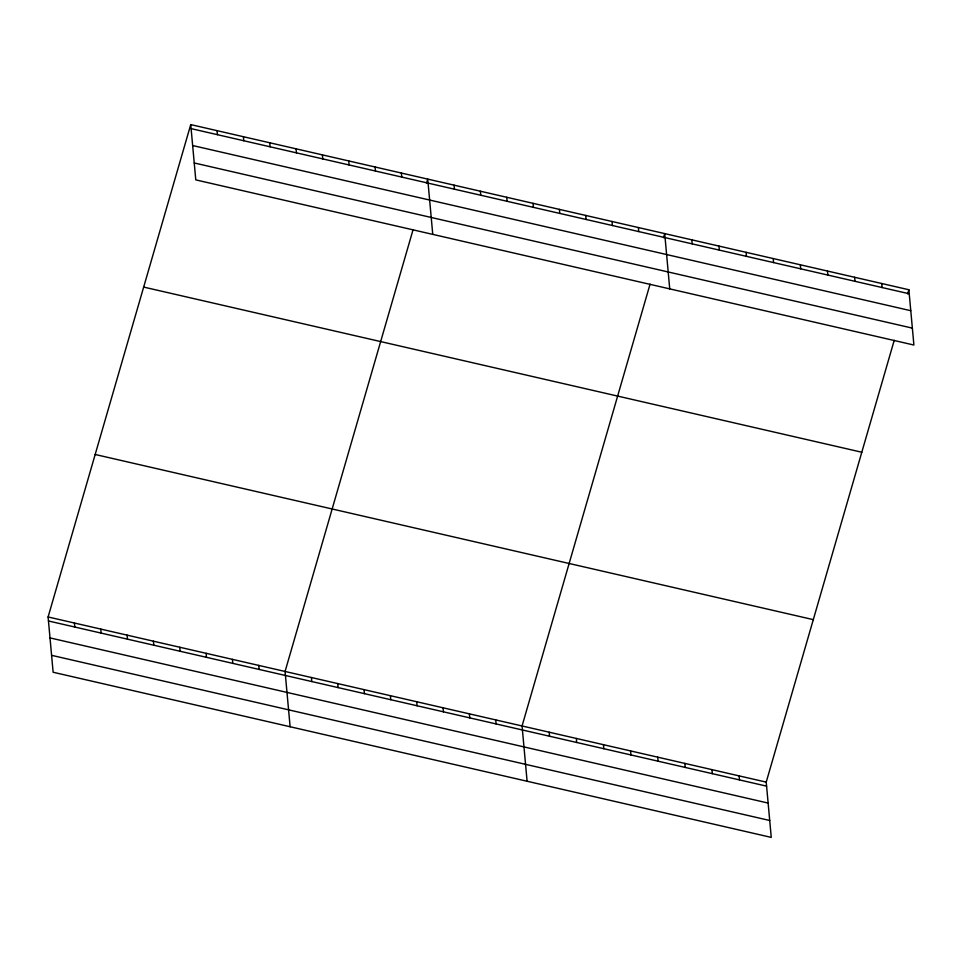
<?xml version="1.0" encoding="UTF-8"?>
<svg xmlns="http://www.w3.org/2000/svg" width="962" height="962" viewBox="0 0 962 962"><rect width="100%" height="100%" fill="white"/><g stroke="black" fill="none" stroke-linecap="round" stroke-linejoin="round"><path stroke-width="1.44" d="M894.239 340.283L766.221 782.118L771.259 837.397L53.126 672.246L48.1 616.967L190.741 124.603L908.874 289.754L913.9 345.033L195.779 179.882L190.741 124.603M413.095 229.617L285.077 671.464L290.115 726.743M426.539 183.201L427.729 179.1L432.756 234.379M650.072 284.127L522.065 725.961L527.092 781.24M663.515 237.698L664.706 233.61L669.732 288.889M907.683 293.855L908.874 289.754M191.113 128.631L909.234 293.783M192.653 145.539L910.773 310.702M194.24 162.963L912.361 328.126M143.675 287.085L861.796 452.236M95.178 454.485L813.299 619.636M48.1 616.967L766.221 782.118M48.461 620.983L766.594 786.146M50 637.902L768.133 803.066M51.587 655.326L769.72 820.49M881.745 283.525L882.106 287.542M854.617 277.284L854.977 281.313M827.476 271.043L827.849 275.072M800.348 264.803L800.721 268.831M773.22 258.562L773.592 262.59M746.091 252.321L746.464 256.349M718.963 246.08L719.336 250.108M691.834 239.851L692.207 243.867M739.093 775.877L739.465 779.905M711.964 769.636L712.337 773.664M638.371 227.549L638.744 231.577M684.836 763.407L685.209 767.423M612.048 221.5L612.409 225.517M657.707 757.166L658.08 761.195M585.714 215.44L586.074 219.468M630.579 750.925L630.952 754.954M559.379 209.379L559.752 213.408M603.451 744.684L603.811 748.713M533.044 203.331L533.417 207.359M576.322 738.443L576.683 742.472M506.721 197.27L507.082 201.298M549.194 732.202L549.555 736.231M480.387 191.222L480.76 195.238M454.052 185.161L454.425 189.189M495.731 719.913L496.103 723.941M469.396 713.852L469.769 717.88M401.394 173.052L401.755 177.08M443.073 707.804L443.434 711.832M375.06 166.991L375.433 171.02M416.738 701.743L417.099 705.771M348.737 160.931L349.098 164.959M390.404 695.682L390.776 699.711M322.402 154.882L322.763 158.91M364.081 689.634L364.442 693.662M296.068 148.821L296.44 152.85M337.746 683.573L338.107 687.602M269.733 142.773L270.106 146.801M311.411 677.525L311.784 681.541M243.41 136.712L243.771 140.741M217.075 130.652L217.436 134.68M258.754 665.403L259.115 669.432M232.419 659.355L232.78 663.383M206.084 653.294L206.457 657.323M179.762 647.246L180.122 651.262M153.427 641.185L153.788 645.213M127.092 635.124L127.465 639.153M100.757 629.076L101.13 633.104M74.435 623.015L74.796 627.044"/></g></svg>
